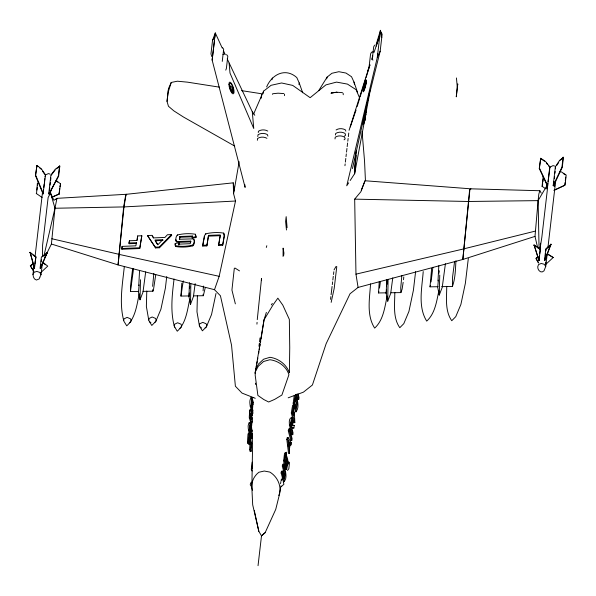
<?xml version="1.0" encoding="UTF-8"?>
<svg xmlns="http://www.w3.org/2000/svg" width="596" height="596" viewBox="0 0 596 596"><rect width="100%" height="100%" fill="white"/><g stroke="black" fill="none" stroke-linecap="round" stroke-linejoin="round"><path stroke-width="0.89" d="M252.406 433.098L251.974 438.529L250.834 438.894L249.992 436.354L250 434.089L250.998 433.948L251.564 436.019L251.914 431.169L250.238 425.067L249.888 429.917L250.387 431.735L250.156 433.18L249.165 433.322C248.584 430.252 246.766 423.726 250 422.422L252.384 431.094M251.832 438.753L250.99 436.212L250.998 433.948M286.073 463.882L285.685 464.917L284.463 464.612A12.732 2.622 84.6 0 1 283.614 461.311L284.553 453.109L285.73 452.781L286.281 454.234L286.132 456.29L285.141 456.387M285.685 464.917L285.454 464.522A12.732 2.622 84.6 0 1 284.605 461.215L284.612 458.212L285.73 452.781M295.884 394.738C297.292 399.253 300.019 408.893 295.422 411.933L293.172 403.179L294.275 395.476M296.413 411.836L294.171 403.09L295.46 394.552M42.532 256.757L42.599 245.165L48.142 197.47L50.526 193.007L53.923 200.301L56.97 198.341L126.717 194.259L233.23 182.838L234.6 190.929M195.153 283.599L193.454 296.517L190.504 304.288L190.824 283.815M392.764 277.878L390.693 293.403L387.735 301.181L388.078 279.785M196.054 235.837L195.965 237.543L192.24 238.191L192.344 236.016L179.873 236.508L179.359 239.249L192.486 238.877L193.722 239.279L194.236 240.114A18.387 11.92 -12.3 0 1 193.469 244.204L192.635 245.09C187.233 246.431 181.184 246.714 175.716 245.783L175.157 245.008L175.202 243.511L178.934 242.788L178.845 244.911L178.934 242.788M140.507 279.725L140.03 299.773L142.995 292.077L145.677 271.918M291.317 421.998L290.967 426.013M292.435 422.676L291.682 427.541C290.222 425.917 291.802 416.53 292.435 422.676L291.444 422.773M445.413 263.723L442.232 287.361L439.259 295.057L439.744 275.009M146.787 291.072L146.37 306.426L148.732 320.037L149.067 318.502L152.144 316.99L155.511 318.398L156.145 319.918A3.695 2.891 6.6 0 1 154.543 322.488M197.418 295.541L196.978 311.797L199.34 325.409A3.695 2.891 6.6 0 0 201.5 327.919M394.813 292.427C394.82 304.02 392.637 317.623 399.804 327.711L403.805 323.643L408.923 311.447L413.393 290.327L415.606 271.657M446.747 286.341C446.709 297.657 444.765 310.911 451.761 320.723L455.761 316.655L460.887 304.459L465.357 283.338L468.322 258.463M190.504 304.288L188.947 296.592L189.476 282.69M387.735 301.181L386.178 293.478L386.715 279.584M250.789 417.178C251.505 424.657 252.495 415.904 251.08 413.132L250.588 419.189M138.771 285.603L139.568 270.413M438 280.887L438.812 265.786M350.187 180.506L354.613 173.727L355.678 152.434M537.719 248.018L534.999 236.396L538.113 200.561L538.829 194.058L539.849 190.727L470.915 188.828L365.035 180.759L361.295 190.117M365.43 180.469L364.536 160.942L362.055 131.515M234.757 146.109L183.471 117.025L173.823 110.849L168.459 106.274L167.029 101.394L168.534 88.484L171.231 82.457L177.355 81.205L187.531 82.166L219.574 87.18M167.029 101.394L168.534 88.484M380.263 30.97L382.148 34.173L380.166 51.219L369.699 93.17L354.613 173.727L356.192 150.781M152.621 286.333L153.85 273.43M203.094 290.848L203.437 286.073M249.664 442.865L248.666 443.007L249.121 444.646L250.119 444.504L249.329 437.144L248.89 443.253L247.891 443.402L247.444 441.755L248.018 433.843L249.009 433.702L251.661 443.335L251.087 451.328L250.089 451.47L249.59 449.652L249.977 444.348M247.891 443.402L248.018 441.651M248.89 443.253L248.435 441.614L249.009 433.702M250.841 423.13L249.247 417.349L249.754 409.832L250.752 409.69C248.83 408.551 251.266 428.159 251.996 421.298L252.183 423.1M248.8 441.219L248.927 439.438L249.925 439.289M249.121 444.646L249.247 442.858M250.685 434.544L250.923 431.31L249.962 427.824M252.503 409.534L252.749 406.144L251.788 402.658M250.119 444.504L250.38 440.936L251.035 443.32L250.588 449.511L251.087 451.328M252.279 417.461L252.443 421.7M256.928 324.149L257.062 322.347M257.263 319.635L261.54 278.384L261.353 280.142M55.979 199.653L56.97 198.341L54.974 208.183L51.412 244.025L118.075 264.915L123.983 206.916L125.927 195.265L126.717 194.259L125.681 195.265L123.663 206.916L118.038 264.922L214.5 289.701L220.438 295.795L231.546 345.218L235.383 386.223L242.043 393.107L255.237 398.307M285.968 456.961L285.737 456.566L286.959 456.864A14.095 2.905 84.6 0 1 287.875 460.425L287.868 463.45L286.669 469.275L285.678 469.372L285.074 467.696L285.238 465.692L286.236 465.595L286.527 466.743L287.458 461.274L286.885 459.054L285.693 465.923M286.669 469.275L286.073 467.599L286.236 465.595M354.613 173.727L355.507 162.626M355.656 160.771L356.11 155.221M534.999 236.396L462.831 259.469L469.872 189.833L470.915 188.828L469.618 189.841L462.831 259.469L358.077 287.428L350.046 293.754L326.131 343.721L312.408 385.009L303.439 392.138L288.166 397.823M386.178 293.478L386.491 289.79M386.968 284.255L387.124 282.415M188.947 296.592L189.26 292.941M189.662 288.375L189.819 286.549M438.358 280.105L437.717 287.428L439.259 295.057M139.129 284.888L138.488 292.152L140.03 299.773M266.367 312.371L264.043 319.814L255.103 373.357L255.907 368.85M133.579 268.543L130.457 291.556L138.525 291.429M155.757 274.644L153.343 290.587L152.859 291.206L143.003 291.362M387.035 280.195L386.424 286.549L387.057 280.12M403.522 279.71L403.783 276.961M438.701 273.586L438.961 270.852M438.723 273.512L438.991 270.74M181.795 283.212L180.938 296.07L188.999 295.944M379.242 281.841L378.497 292.956L386.558 292.83M432.882 267.276L431.064 281.938M214.426 41.042L212.139 60.069L245.105 187.39L244.829 184.641M214.813 37.444L215.29 32.936L222.226 48.038M124.326 266.546C122.456 284.419 119.081 302.694 123.677 320.432L124.005 318.897L127.09 317.385L130.457 318.793L131.09 320.313A3.695 2.891 6.6 0 1 129.481 322.883M174.069 279.01C172.177 294.528 170.24 310.441 174.196 325.803A3.695 2.891 6.6 0 0 174.889 327.256M258.277 132.536L258.418 131.262C261.108 129.451 264.974 129.459 267.76 131.053M35.514 175.693L36.959 165.42L41.377 168.877L45.505 174.844L43.039 193.909L35.514 175.693L36.959 165.42M36.52 193.663L37.392 183.382L38.777 182.294M36.945 190.012L37.265 187.271M37.473 185.445L37.392 183.382M39.932 277.229L39.06 279.002L36.416 280.031L34.486 278.913L33.473 277.095L32.959 274.518L34.024 265.332M35.097 256.153L42.562 191.867M34.382 268.423L30.076 252.294L35.969 256.906L34.382 268.423L34.68 265.816M34.881 264.073L35.291 260.601M35.492 258.858L35.969 256.906M43.039 193.909L43.56 189.424M43.769 187.628L44.186 184.037M44.395 182.242L44.812 178.651M45.02 176.856L45.505 174.844M40.081 268.312L41.392 257.01L47.218 252.868L40.372 268.543L46.928 252.637M48.738 193.797L50.928 174.956L55.368 169.16L59.816 166.105L58.646 176.155L49.036 194.028L58.348 175.924L59.518 165.874M40.372 268.543L40.781 265.064M41.184 261.592L41.385 259.849M49.036 194.028L49.244 192.232M49.453 190.444L49.766 187.747M50.079 185.058L50.392 182.361M50.6 180.573L50.913 177.876M39.947 276.902L41.035 274.681L42.428 262.739M50.429 193.871L50.854 190.198M52.314 197.053L59.078 194.125L59.712 188.641M59.928 186.816L60.524 183.851L56.106 180.394M59.078 194.125L60.524 183.851M166.738 276.499L165.397 288.069L160.927 309.19L155.802 321.386L151.801 325.453L149.358 321.49M212.139 60.069L215.29 32.936L212.549 40.319L210.969 53.886L211.759 56.546M222.256 61.388L223.671 49.23L222.45 47.531M252.13 468.322L252.406 465.975M298.991 84.647L299.192 82.896L296.815 77.592C285.432 67.348 271.813 74.425 266.635 86.964M283.629 255.647L283.927 253.084L283.107 248.115L283.078 256.466M287.086 227.702L286.169 216.646L285.611 221.421L286.475 229.996M258.038 565.671L261.502 535.841L258.828 531.327L252.689 504.812L251.862 487.833L252.592 444.765L252.093 434.879M289.574 462.183L288.814 468.761L287.533 470.453M344.95 165.718L345.166 163.9M345.375 162.09L345.799 158.454M346.008 156.636L346.321 153.91M346.537 152.099L346.954 148.464M347.17 146.646L347.587 143.018M347.803 141.2L348.116 138.473M348.332 136.655L348.749 133.027M369.162 66.156L370.578 53.998L371.457 52.269L373.573 51.658M364.111 120.452L364.305 118.828L365.296 119.044L363.694 123.975L362.703 123.759L363.478 121.062L364.111 120.452L365.11 120.668M364.715 115.289L364.879 113.873L365.87 114.089L364.856 119.528L363.865 119.304L364.715 115.289L365.706 115.505M365.214 110.96L365.013 112.704L366.004 112.927L366.518 108.561M365.84 112.786L366.026 111.176M370.019 90.406L352.445 168.564M377.73 53.849L377.305 57.462L346.745 185.781L348.712 182.771M379.622 37.563L379.831 35.753M380.039 33.942L380.457 30.329L381.745 37.652M370.556 283.897C369.654 298.35 366.331 315.217 374.66 328.105C383.444 320.126 384.748 307.149 387.139 296.16M423.212 271.56C422.065 287.697 417.625 306.538 426.706 321.117C435.028 313.608 436.63 301.434 438.812 290.982M457.274 87.113L456.275 96.835L457.773 83.917L457.274 87.113L456.447 77.957M539.298 168.579L540.714 158.283L545.496 161.427L549.981 167.081L547.538 186.168L539.298 168.579L540.714 158.283M545.906 188.872L542.062 186.287L543.232 176.237M542.703 183.754L542.382 186.496L542.062 186.287M542.911 181.929L543.232 179.187M539.715 249.672L540.036 246.908M540.252 245.06L540.468 243.22M546.785 188.857L547.21 185.17L538.113 200.561L539.067 248.718M538.881 260.675L534.076 244.949L540.445 249.135L538.881 260.675L539.492 255.46M539.693 253.725L540.095 250.245M547.538 186.168L547.851 183.471M548.059 181.676L549.624 168.221M544.52 260.154L545.832 248.86L551.121 244.285L544.841 260.37L550.801 244.077M553.177 185.647L555.368 166.798L559.383 160.704L563.436 157.329L562.266 167.379L553.498 185.855L553.177 185.647L561.946 167.171L563.116 157.12M544.841 260.37L545.139 257.763M545.34 256.019L545.645 253.412M545.951 250.804L546.152 249.068L551.121 244.285M553.498 185.855L554.019 181.37M554.332 178.673L554.541 176.885M554.958 173.294L555.167 171.499M555.479 168.802L555.368 166.798M545.601 263.76L545.802 262.017M546.212 258.545L546.413 256.801M554.578 186.526L554.787 184.73M545.742 266.427L544.215 264.244L541.235 263.462L538.546 264.542L537.719 266.844C537.555 270.018 540.974 273.974 543.984 270.875L545.742 266.427L547.232 253.568M547.873 248.063L555.666 181.028M559.733 171.693L561.425 171.901L566.2 175.045L565.03 185.095L553.915 190.355L564.784 185.334L565.105 182.592M565.313 180.759L565.738 177.109M261.145 98.288L261.674 93.773L241.536 90.622M330.549 299.334L330.877 296.57M331.093 294.729L332.084 286.452M332.3 284.612L332.628 281.856M332.844 280.016L333.283 276.335M333.499 274.495L333.834 271.731M183.263 280.895L180.938 296.07M258.962 346.276L259.312 343.505M259.543 341.657L260.012 337.962M380.434 281.446L379.54 288.062M431.646 268.461L430.014 286.832L438.082 286.706M257.353 140.284L257.576 138.495C260.266 136.685 264.132 136.693 266.919 138.287M257.785 136.566L258.008 134.778C260.698 132.968 264.564 132.975 267.351 134.569L267.902 136.089M335.004 138.935L335.243 137.207C337.939 135.404 341.813 135.523 344.592 137.125L345.173 138.898L344.048 139.829M401.846 275.702L400.736 287.726L400.892 292.599L391.036 292.755M403.164 282.333L402.091 289.231L400.892 292.599M132.677 268.356L130.755 283.942L130.457 291.556M259.893 346.298L260.184 344.473M260.467 342.648L260.75 340.823M261.041 338.99L264.043 319.814L272.804 305.264L277.855 298.164L282.795 305.107L289.343 319.419L289.738 347.647L289.38 372.82C286.683 364.551 278.474 358.42 269.943 357.302L263.536 359.246L258.493 364.052L255.46 369.311M539.879 249.806L541.831 237.29L547.374 189.595L547.21 185.17M249.165 433.322L249.389 431.884M335.421 135.024L335.675 133.489C338.372 131.686 342.246 131.805 345.024 133.407L345.606 135.18L344.481 136.111M454.562 261.756L452.595 276.827L452.416 286.475L441.666 286.646M205.166 288.077L203.333 295.72L193.484 295.877M283.599 464.157C284.694 468.605 288.382 478.603 283.569 481.821L281.126 472.986L281.431 471.183L282.43 471.086L284.456 478.975L285.328 473.842L283.301 465.953L283.599 464.157L282.608 464.254L282.303 466.05L284.329 473.939L283.748 477.359M291.012 444.914L290.312 443.722L289.477 448.632L289.567 453.444L288.568 453.541L286.818 439.446L287.108 437.71L288.106 437.613L291.355 442.895L291.012 444.914L290.021 445.011M288.285 430.781L288.591 428.978L289.589 428.882L292.085 438.596L291.779 440.399L290.781 440.496L288.285 430.781L289.284 430.685L289.589 428.882M293.873 428.047L292.398 427.496L292.115 429.202L293.053 432.875L292.755 434.648L291.757 434.737C291.198 431.526 286.497 418.943 291.72 417.416L292.949 421.67L292.763 425.365L294.312 425.462L293.873 428.047L291.407 427.593M294.245 412.097C294.417 415.606 294.796 419.1 294.796 422.616L293.798 422.713L291.302 412.991L292.629 405.161L293.627 405.071L294.059 406.77L293.038 412.797L293.694 415.352L294.245 412.097L293.254 412.186L292.979 413.818M284.56 481.724L282.124 472.889L282.43 471.086M289.567 453.444L287.808 439.349L288.106 437.613M292.755 434.648L290.259 424.926L291.72 417.416M294.796 422.616L292.293 412.901L293.627 405.071M284.672 461.632L285.849 455.188L286.132 456.29M289.731 442.709L289.157 446.106L288.434 440.429L289.731 442.709L288.74 442.806M295.46 408.327L296.324 403.239L295.191 398.843M293.798 422.713L294.104 420.91M297.315 403.142L296.309 409.079L294.729 402.933L295.735 396.988L297.315 403.142L296.324 403.239M296.376 394.18L297.739 399.476L298.738 399.38L299.036 397.607L298.089 393.941M280.977 485.777L279.576 493.95L275.732 509.409L265.168 532.623L261.502 535.841L265.168 532.623M281.908 480.331L282.526 476.696M282.839 474.878L283.614 470.341M283.927 468.523L284.553 464.895M285.946 456.722L286.728 452.178M280.552 483.691L280.917 481.561M214.5 289.701L219.164 276.313L235.509 201.023L233.587 193.7L239.152 161.687M256.228 367.047L256.556 365.251M256.876 363.448L257.196 361.645M257.517 359.842L257.837 358.04M258.642 353.532L258.962 351.729M259.29 349.926L259.61 348.124M129.012 242.967L129.421 240.769L136.849 240.479L137.706 235.919L141.811 235.755L139.725 248.539L121.882 249.24L122.113 246.379L135.843 245.835L136.439 242.676L129.012 242.967L129.176 243.727L136.603 243.436L136.439 242.676M121.882 249.24L122.113 246.379M129.176 243.727L129.421 240.769M137.184 240.33L137.706 235.919M139.725 248.539L141.811 235.755M179.701 239.093L179.873 236.508M195.965 237.543L195.369 234.243C189.588 233.252 183.188 233.587 177.474 234.951L176.632 235.837A20.353 13.194 -12.3 0 0 175.805 240.248L176.327 241.082L177.571 241.484L190.713 241.112L190.228 243.697L178.673 244.151M202.603 245.299L204.316 236.12L205.642 233.833C211.416 232.477 217.883 232.135 223.724 233.125L224.215 235.338L222.666 245.276L218.561 245.44L220.215 234.913L208.518 235.375L206.857 245.895L202.767 246.059L202.603 245.299L206.693 245.135M202.767 246.059L203.549 241.887M203.862 240.218L204.488 236.88M206.857 245.895L208.518 235.375M218.561 245.44L219.552 240.114M219.887 238.34L220.215 236.56M222.666 245.276L224.379 236.09L223.724 233.125M281.081 480.771L281.394 479.199M139.226 293.902C136.834 304.884 135.53 317.869 126.747 325.848L124.303 321.885A3.695 2.891 6.6 0 1 123.737 320.432M189.744 299.274C187.353 310.263 186.056 323.241 177.265 331.22L174.822 327.256M215.998 293.441L211.528 314.561L206.41 326.757L202.409 330.825L199.965 326.861M363.985 118.127L363.232 121.197M364.797 119.2L365.87 114.089M174.196 325.803L174.531 324.269L177.615 322.756L180.975 324.164L181.609 325.684A3.695 2.891 6.6 0 1 180.007 328.254M199.34 325.409L199.667 323.874L202.752 322.361L206.119 323.77L206.745 325.289A3.695 2.891 6.6 0 1 205.143 327.86M331.167 302.358L334.192 288.434L336.777 266.673L335.988 266.509L334.051 269.891M262.963 93.855L263.588 91.151L271.083 85.302L281.588 82.978L292.718 85.407L310.144 97.684L325.915 84.885L336.531 82.106L347.461 84.096L356.08 89.691L359.53 97.722L359.664 99.547M43.955 255.818L54.974 208.183L50.526 193.007M285.35 457.609L285.544 456.782M326.668 78.903L327.107 77.108L331.897 73.278L338.848 71.706L346 73.055L351.521 76.728L353.979 82.032L357.652 92.656M271.932 79.76L272.402 77.972M378.497 292.956L378.892 291.451M430.014 286.832L430.416 285.328M252.212 462.131L251.266 469.357L252.078 471.011M363.836 122.776L364.223 121.413M266.3 247.467L266.814 245.723M376.024 45.013L380.457 30.329L377.305 57.462L380.166 51.219M357.146 106.55L359.582 98.638M360.126 96.88L362.569 88.96M363.106 87.202L365.549 79.29M366.093 77.532L369.885 65.217M168.348 91.672L171.231 82.457M349.07 130.3L369.863 64.733M376.18 46.115L379.384 36.609L374.027 52.426M371.643 59.458L372.835 55.942M350.277 126.963L356.058 110.066M367.777 70.887L369.803 65.016M225.757 70.142L226.391 68.413L227.806 56.248L226.592 54.549M365.035 180.759L360.885 191.696L354.68 199.146L355.968 274.153L358.077 287.428M253.62 114.045L263.588 91.151M32.959 274.518L34.054 272.298L36.87 271.418L39.768 272.409L41.035 274.681M44.931 257.181L51.412 244.025M278.786 495.544C282.295 486.895 277.669 476.733 269.846 472.084L264.259 471.026L258.887 472.255C253.456 476.405 250.342 483.587 252.466 490.277M374.571 45.125L373.692 46.861L372.276 59.019L372.925 60.159M272.372 94.339L272.692 93.758L278.034 93.185L283.808 93.579M331.026 93.416L331.346 92.834L337.001 92.253L342.462 92.656M318.726 90.599L327.107 77.108M212.549 40.319L213.875 38.204M253.509 402.889L251.825 397.256C247.459 399.961 251.445 410.406 252.369 414.414M251.825 397.256L251.192 405.988L253.054 413.259M250 422.422L249.381 429.135L250.156 433.18M556.694 165.487L558.698 162.44M271.299 304.921L272.335 303.446M51.226 175.187L55.108 170.113M452.416 286.475C455.329 278.429 455.463 269.325 455.918 260.765M251.527 482.06L250.573 483.185L250.245 484.779L251.236 486.276M286.728 456.469L285.529 462.34L284.992 460.254M363.865 119.304L364.305 118.828M364.856 119.528L365.296 119.044M175.202 243.511L175.321 245.761L175.88 246.543C181.355 247.474 187.397 247.191 192.799 245.85L193.633 244.963A18.387 11.92 -12.3 0 0 194.4 240.873L193.722 239.279M162.745 239.696L157.903 244.74L155.012 240.002L162.745 239.696L162.909 240.456L155.184 240.762L157.59 244.71M147.48 235.532L155.347 247.161L159.303 247.005L171.536 234.586L171.7 235.345L159.467 247.765L155.511 247.921L147.48 235.532L152.092 235.353L153.716 237.893L164.898 237.454L167.446 234.75L171.536 234.586M549.981 167.081L548.611 165.904M563.436 157.329L559.383 160.704M540.445 249.135L533.822 245.187M538.33 262.762L535.893 258.418L537.756 256.623M538.65 262.97L536.206 258.627L538.076 256.831M547.523 253.792L553.185 257.517L547.985 254.499M40.543 272.812L47.747 266.121L42.51 262.024M545.504 264.624L553.185 257.517M56.352 168.847L59.816 166.105M33.614 271.15L30.329 265.764L33.093 263.581M31.32 265.451L33.391 263.812M42.383 256.697L47.218 252.868M281.379 486.56L283.927 484.25L283.212 481.71M336.084 129.973C338.781 128.17 342.655 128.289 345.434 129.891L345.829 131.157M549.855 167.2L553.013 165.621L554.578 166.031M45.363 174.956L48.477 173.585L49.989 174.099M51.74 197.201L59.354 193.901M222.956 54.549L224.357 54.013M463.695 248.875L535.29 231.114M355.968 274.153L463.83 248.882M192.076 237.439L195.793 236.783M252.719 397.666L253.717 397.525M250.193 406.137L251.192 405.988M250.827 415.956L251.825 415.814M249.299 418.221L250.298 418.079M248.443 430.215L249.441 430.074M250.923 431.31L251.914 431.169M249.992 436.354L250.99 436.212M247.444 441.755L248.435 441.614M250.037 443.469L251.035 443.32M249.59 449.652L250.588 449.511M293.172 403.179L294.171 403.09M291.302 412.991L292.293 412.901M289.261 425.022L290.259 424.926M293.314 425.551L294.312 425.462M286.818 439.446L287.808 439.349M290.364 442.984L291.355 442.895M283.487 460.313L284.478 460.224M286.46 461.364L287.458 461.274M282.303 466.05L283.301 465.953M285.074 467.696L286.073 467.599M281.126 472.986L282.124 472.889M284.329 473.939L285.328 473.842M123.663 206.931L235.509 201.023M180.044 237.26L192.508 236.776L192.344 236.016M208.682 236.135L220.386 235.673M121.718 248.48L139.561 247.78M218.389 244.68L222.502 244.516M54.974 208.25L123.983 206.916M468.337 201.478L538.121 200.629M354.68 199.146L468.657 201.485M363.478 121.062L364.469 121.279M118.835 254.328L219.164 276.313M51.837 238.743L118.969 254.313M175.999 239.637A20.353 13.194 -12.3 0 0 175.969 241.007L176.49 241.842L179.873 242.304L190.876 241.872L190.713 241.112M239.525 270.904L235.07 268.096L234.317 268.289L231.933 290.043L235.36 303.871M540.468 158.521L544.565 161.218M563.22 173.488L565.269 174.829M36.222 193.439L42.107 197.462M36.684 165.643L37.943 166.627M39.835 168.109L41.102 169.093M56.456 181.109L57.723 182.1M29.8 252.51L31.767 254.052M33.071 255.073L35.037 256.608M42.89 262.754L45.512 264.803M30.329 265.764L33.905 271.381M546.368 163.081L547.486 164.496M227.203 58.885L252.287 111.705L254.775 115.281M42.644 171.335L44.707 174.315M152.256 236.113L153.477 238.02M539.849 190.727L541.198 193.03M250.827 397.398L251.035 397.793M249.001 422.564L249.21 422.959M539.544 168.333L547.791 185.93M223.373 50.541L225.288 54.713M35.79 175.47L43.314 193.693M302.679 92.767L299.192 82.896M534.076 244.949L539.134 260.437M30.076 252.294L34.657 268.2M253.263 404.259L252.063 399.901L251.631 405.831L253.069 411.061M250.752 409.69L252.443 415.822M297.374 394.083L298.738 399.38M289.284 430.685L291.779 440.399M252.749 403.879L253.047 405.086M353.979 82.032L354.56 84.647M205.642 233.833L205.806 234.593M195.369 234.243L195.533 235.003M254.336 510.645L258.828 531.327M192.635 245.09L192.799 245.85M177.474 234.951L177.638 235.711M176.327 241.082L176.49 241.842M175.716 245.783L175.88 246.543M159.303 247.005L159.467 247.765M155.347 247.161L155.511 247.921M203.094 294.223L203.333 295.72M152.613 289.708L152.859 291.206M287.957 444.579L288.159 446.195M251.639 423.532L251.832 425.216M251.184 423.242L251.654 427.742M343.11 93.229L343.259 94.727M255.513 383.198L255.639 384.524M252.287 111.705L253.754 128.483L230.004 73.062L229.117 63.064M233.23 182.838L233.587 193.7M284.456 94.153L284.493 95.658M150.892 322.548A3.695 2.891 6.6 0 1 148.791 320.03M287.95 461.527A4.522 2.377 -32.9 0 1 287.57 464.798M364.096 88.633L365.661 83.619L364.596 85.638L363.702 89.623L364.238 87.836L364.096 88.633M255.349 371.68L255.192 375.257L257.889 395.416L263.767 399.529L268.684 402.002L274.719 399.35L281.901 395.036L288.918 374.72C286.52 366.51 278.176 360.655 269.839 359.738L263.574 361.489L258.359 366.168L255.349 371.68M233.26 90.413L233.066 91.687L232.358 89.914A1.274 0.395 72.7 0 1 232.172 90.92A1.274 0.395 72.7 0 1 231.442 89.512L230.28 85.757L231.822 87.046A1.237 0.38 72.7 0 1 232.544 88.327A1.237 0.38 72.7 0 1 232.418 89.415L233.26 90.413M336.852 92.253L331.667 92.931L336.852 92.253M228.931 84.453A6.124 1.885 72.7 0 0 232.872 93.825A6.124 1.885 72.7 0 0 232.663 85.712A6.124 1.885 72.7 0 0 228.931 84.453M229.467 85.198A4.843 1.49 72.7 0 0 232.582 92.611A4.843 1.49 72.7 0 0 232.418 86.189A4.843 1.49 72.7 0 0 229.467 85.198M364.491 89.504A6.124 0.685 -75.3 0 0 366.48 80.02A6.124 0.685 -75.3 0 0 363.62 88.156A6.124 0.685 -75.3 0 0 364.491 89.504M364.566 88.744A4.843 0.544 -75.3 0 0 366.145 81.25A4.843 0.544 -75.3 0 0 363.88 87.686A4.843 0.544 -75.3 0 0 364.566 88.744"/></g></svg>
